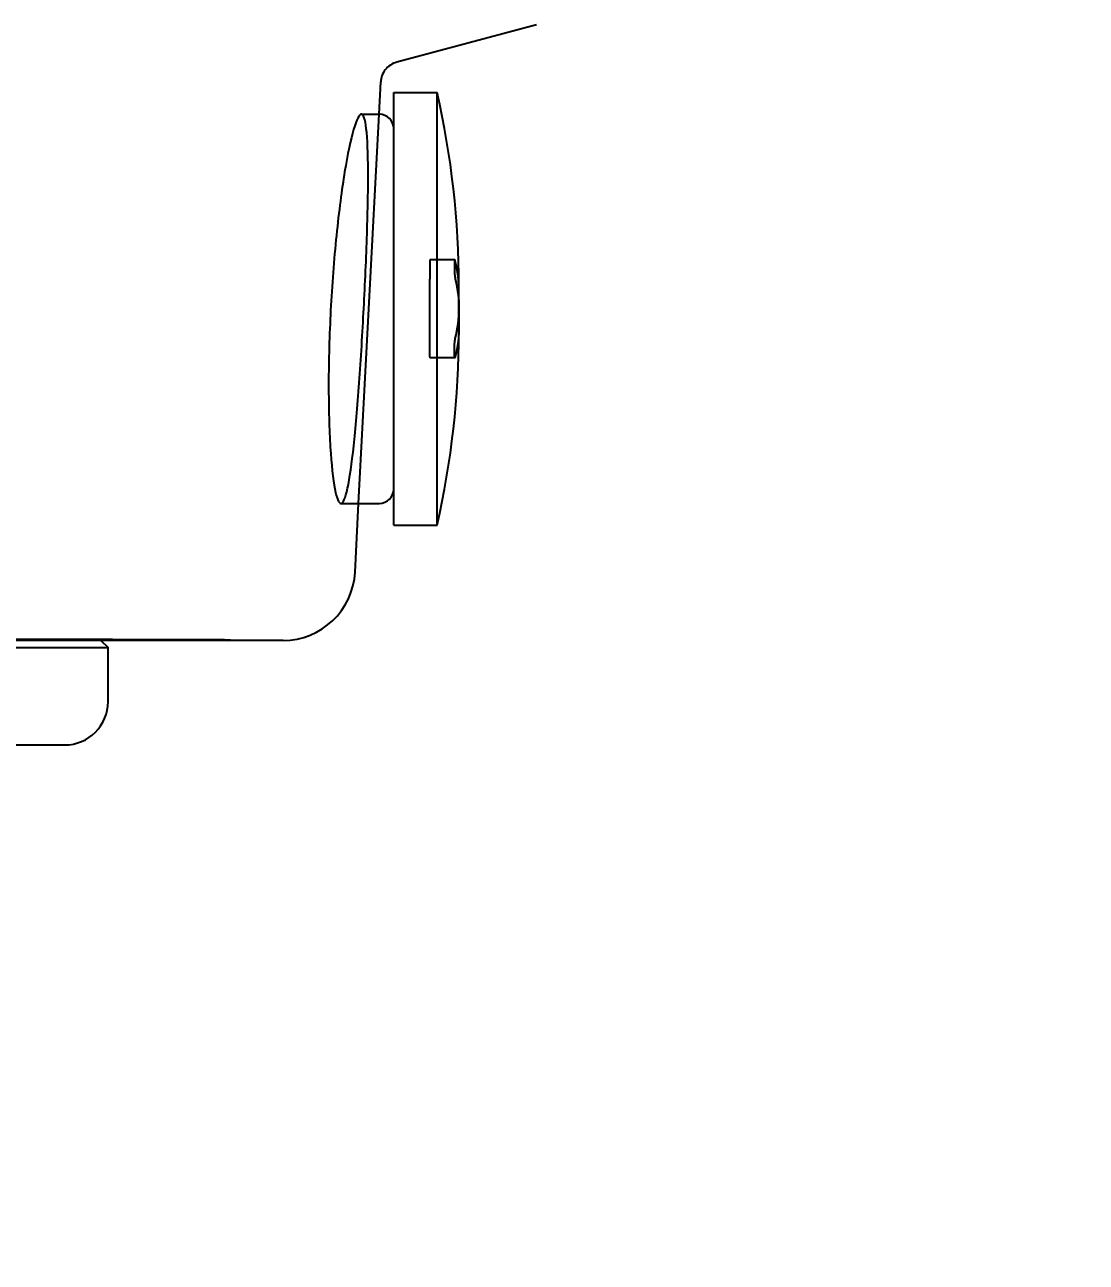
# Model space of a CAD drawing. Header units: millimetres. Extents: x -5247 to 64230, y -16204 to 29599.
# Drawn here: x 55916 to 55989.6, y 21295.6 to 21381.5 of the extents above; entities that cross this region are included whole.
import ezdxf
from ezdxf import colors
from ezdxf.entities.mleader import LeaderData, LeaderLine
from ezdxf.math import Vec2, Vec3

# ---------------------------------------------------------------- set-up
doc = ezdxf.new("R2010")
doc.units = ezdxf.units.MM
doc.layers.add('Выноски надписи', color=7, linetype='Continuous')
doc.styles.add('ISO_250', font='isocpeur.ttf', dxfattribs={"height": 250})

# ---------------------------------------------------------------- blocks, each defined once
blk = doc.blocks.new('_Dot')
at = {"color": 0, "linetype": 'ByBlock', "lineweight": -2}
blk.add_line((-0.5, 0), (-1, 0), dxfattribs=at)
at = {"color": 0, "linetype": 'ByBlock', "const_width": 0.5}
blk.add_lwpolyline([(-0.25, 0, 1), (0.25, 0, 1)], format="xyb", close=True, dxfattribs=at)
blk = doc.blocks.new('Siemens 7ME65202DF122JE1')
for p, q in [((-22.861, 145.407), (-32.544, 142.812)), ((-22.861, 145.407), (-32.544, 142.812)), ((-33.772, 139.2), (-33.654, 141.442)), ((-33.772, 139.2), (-33.654, 141.442)), ((-32.75, 110.7), (-32.75, 140.7)), ((-32.75, 140.7), (-29.75, 140.7)), ((-32.75, 110.7), (-32.75, 140.7)), ((-32.75, 140.7), (-29.75, 140.7)), ((-29.75, 110.7), (-29.75, 140.7)), ((-29.75, 110.7), (-29.75, 140.7)), ((-34.998, 139.2), (-33.75, 139.2)), ((-34.998, 139.2), (-33.75, 139.2)), ((-28.229, 126.882), (-28.229, 127.277)), ((-28.229, 126.882), (-28.229, 127.277)), ((-28.229, 125.799), (-28.229, 126.882)), ((-28.229, 125.799), (-28.229, 126.882)), ((-28.229, 124.123), (-28.229, 125.601)), ((-28.229, 124.123), (-28.229, 125.601)), ((-36.418, 112.2), (-33.75, 112.2)), ((-36.418, 112.2), (-33.75, 112.2)), ((-35.436, 107.438), (-35.187, 112.2)), ((-35.436, 107.438), (-35.187, 112.2)), ((-32.75, 110.7), (-29.75, 110.7)), ((-32.75, 110.7), (-29.75, 110.7)), ((-47.365, 102.7), (-151.135, 102.7)), ((-47.365, 102.7), (-151.135, 102.7)), ((-145.925, 102.2), (-52.575, 102.2)), ((-53.075, 102.7), (-52.575, 102.2)), ((-52.575, 98.45), (-52.575, 102.2)), ((-44.45, 102.7), (-47.365, 102.7)), ((-44.45, 102.7), (-47.365, 102.7)), ((-40.429, 102.7), (-44.45, 102.7)), ((-40.429, 102.7), (-44.45, 102.7)), ((-142.925, 95.45), (-55.575, 95.45))]:
    blk.add_line(p, q)
at = {"ltscale": 26.160671}
blk.add_line((-35.187, 112.2), (-33.772, 139.2), dxfattribs=at)
blk.add_line((-35.187, 112.2), (-33.772, 139.2), dxfattribs=at)
at = {"ltscale": 3.630409}
blk.add_line((-30.25, 129.089), (-30.25, 127.755), dxfattribs=at)
blk.add_line((-30.25, 129.089), (-30.25, 127.755), dxfattribs=at)
at = {"ltscale": 3.319536}
for p, q in [((-28.507, 129.089), (-30.25, 129.089)), ((-28.507, 129.089), (-30.25, 129.089)), ((-28.507, 122.311), (-30.25, 122.311)), ((-28.507, 122.311), (-30.25, 122.311))]:
    blk.add_line(p, q, dxfattribs=at)
at = {"ltscale": 22.743752}
blk.add_line((-30.25, 122.363), (-30.25, 127.755), dxfattribs=at)
blk.add_line((-30.25, 122.363), (-30.25, 127.755), dxfattribs=at)
at = {"ltscale": 0.517947}
blk.add_line((-30.25, 122.363), (-30.25, 122.311), dxfattribs=at)
blk.add_line((-30.25, 122.363), (-30.25, 122.311), dxfattribs=at)
at = {"ltscale": 25.335863}
blk.add_line((-145.925, 102.2), (-52.575, 102.2), dxfattribs=at)
at = {"ltscale": 1.346724}
blk.add_line((-53.075, 102.7), (-52.575, 102.2), dxfattribs=at)
at = {"ltscale": 7.142512}
blk.add_line((-52.575, 98.45), (-52.575, 102.2), dxfattribs=at)
at = {"ltscale": 25.531067}
blk.add_line((-142.925, 95.45), (-55.575, 95.45), dxfattribs=at)
for centre, radius, start, end in [((-88.229, 127.277), 60, 0, 12.92735), ((-88.229, 127.277), 60, 0, 12.92735), ((-33.75, 138.2), 1, 360, 90), ((-33.75, 138.2), 1, 360, 90), ((-88.229, 124.123), 60, 347.07265, 0), ((-88.229, 124.123), 60, 347.07265, 0), ((-33.75, 113.2), 1, 270, 0), ((-33.75, 113.2), 1, 270, 0), ((-40.429, 107.7), 5, 270, 357), ((-40.429, 107.7), 5, 270, 357), ((-55.575, 98.45), 3, 270, 0)]:
    blk.add_arc(centre, radius, start, end)
at = {"ltscale": 1.574702}
for centre, start, end in [((-88.229, 127.277), 359.21046, 0), ((-88.229, 127.277), 359.21046, 0), ((-88.229, 124.123), 0, 0.78954), ((-88.229, 124.123), 0, 0.78954)]:
    blk.add_arc(centre, 60, start, end, dxfattribs=at)
at = {"ltscale": 8.975572}
blk.add_arc((-55.575, 98.45), 3, 270, 0, dxfattribs=at)
for points, knots in [([(-32.544, 142.812), (-32.701, 142.77), (-32.852, 142.702), (-33.12, 142.524), (-33.24, 142.413), (-33.436, 142.162), (-33.515, 142.019), (-33.617, 141.732), (-33.647, 141.587), (-33.654, 141.442)], [0, 0, 0, 0, 0.0485901, 0.0485901, 0.0963571, 0.0963571, 0.1441535, 0.1441535, 0.187717, 0.187717, 0.187717, 0.187717]), ([(-32.544, 142.812), (-32.701, 142.77), (-32.852, 142.702), (-33.12, 142.524), (-33.24, 142.413), (-33.436, 142.162), (-33.515, 142.019), (-33.617, 141.732), (-33.647, 141.587), (-33.654, 141.442)], [0, 0, 0, 0, 0.0485901, 0.0485901, 0.0963571, 0.0963571, 0.1441535, 0.1441535, 0.187717, 0.187717, 0.187717, 0.187717]), ([(-34.998, 139.2), (-35, 139.2), (-35.001, 139.2), (-35.148, 139.192), (-35.334, 138.843), (-35.74, 137.447), (-35.96, 136.399), (-36.357, 133.99), (-36.56, 132.467), (-36.903, 129.129), (-37.04, 127.315), (-37.129, 125.612), (-37.217, 123.923), (-37.268, 122.121), (-37.273, 118.81), (-37.227, 117.301), (-37.081, 114.916), (-36.97, 113.884), (-36.709, 112.531), (-36.561, 112.2), (-36.418, 112.2)], [-2.053202, -2.053202, -2.053202, -2.053202, -2.047199, -2.047199, -1.535036, -1.535036, -1.022872, -1.022872, -0.511436, -0.511436, 0, 0, 0, 0.507518, 0.507518, 1.015036, 1.015036, 1.524792, 1.524792, 2.028546, 2.028546, 2.028546, 2.028546]), ([(-34.998, 139.2), (-35, 139.2), (-35.001, 139.2), (-35.148, 139.192), (-35.334, 138.843), (-35.74, 137.447), (-35.96, 136.399), (-36.357, 133.99), (-36.56, 132.467), (-36.903, 129.129), (-37.04, 127.315), (-37.129, 125.612), (-37.217, 123.923), (-37.268, 122.121), (-37.273, 118.81), (-37.227, 117.301), (-37.081, 114.916), (-36.97, 113.884), (-36.709, 112.531), (-36.561, 112.2), (-36.418, 112.2)], [-2.053202, -2.053202, -2.053202, -2.053202, -2.047199, -2.047199, -1.535036, -1.535036, -1.022872, -1.022872, -0.511436, -0.511436, 0, 0, 0, 0.507518, 0.507518, 1.015036, 1.015036, 1.524792, 1.524792, 2.028546, 2.028546, 2.028546, 2.028546]), ([(-28.482, 129.037), (-28.484, 129.045), (-28.487, 129.053), (-28.494, 129.077), (-28.499, 129.087), (-28.511, 129.092), (-28.517, 129.083), (-28.528, 129.039), (-28.533, 129.004), (-28.54, 128.918), (-28.543, 128.872), (-28.546, 128.772), (-28.547, 128.718), (-28.547, 128.661), (-28.547, 128.576), (-28.545, 128.486), (-28.538, 128.303), (-28.534, 128.213), (-28.522, 128.048), (-28.515, 127.975), (-28.502, 127.866), (-28.496, 127.826), (-28.488, 127.779), (-28.485, 127.767), (-28.482, 127.756), (-28.482, 127.756), (-28.482, 127.755)], [0.3281394, 0.3281394, 0.3281394, 0.3281394, 0.3350624, 0.3350624, 0.3527912, 0.3527912, 0.3751807, 0.3751807, 0.3993255, 0.3993255, 0.4189046, 0.4189046, 0.4374649, 0.4374649, 0.4374649, 0.4649434, 0.4649434, 0.4922699, 0.4922699, 0.5185632, 0.5185632, 0.5381785, 0.5381785, 0.5466698, 0.5466698, 0.5468838, 0.5468838, 0.5468838, 0.5468838]), ([(-28.482, 129.037), (-28.484, 129.045), (-28.487, 129.053), (-28.494, 129.077), (-28.499, 129.087), (-28.511, 129.092), (-28.517, 129.083), (-28.528, 129.039), (-28.533, 129.004), (-28.54, 128.918), (-28.543, 128.872), (-28.546, 128.772), (-28.547, 128.718), (-28.547, 128.661), (-28.547, 128.576), (-28.545, 128.486), (-28.538, 128.303), (-28.534, 128.213), (-28.522, 128.048), (-28.515, 127.975), (-28.502, 127.866), (-28.496, 127.826), (-28.488, 127.779), (-28.485, 127.767), (-28.482, 127.756), (-28.482, 127.756), (-28.482, 127.755)], [0.3281394, 0.3281394, 0.3281394, 0.3281394, 0.3350624, 0.3350624, 0.3527912, 0.3527912, 0.3751807, 0.3751807, 0.3993255, 0.3993255, 0.4189046, 0.4189046, 0.4374649, 0.4374649, 0.4374649, 0.4649434, 0.4649434, 0.4922699, 0.4922699, 0.5185632, 0.5185632, 0.5381785, 0.5381785, 0.5466698, 0.5466698, 0.5468838, 0.5468838, 0.5468838, 0.5468838]), ([(-28.229, 125.7), (-28.229, 125.733), (-28.229, 125.766), (-28.229, 125.861), (-28.23, 125.935), (-28.232, 126.104), (-28.235, 126.233), (-28.235, 126.448), (-28.232, 126.577), (-28.23, 126.746), (-28.229, 126.82), (-28.229, 127.575), (-28.306, 128.3), (-28.482, 129.037)], [-18.2247075, -18.2247075, -18.2247075, -18.2247075, -18.1988487, -18.1988487, -18.1503192, -18.1503192, -18.0660488, -18.0660488, -17.9817784, -17.9817784, -17.9332489, -17.9332489, -17.3893507, -17.3893507, -17.3893507, -17.3893507]), ([(-28.229, 125.7), (-28.229, 125.733), (-28.229, 125.766), (-28.229, 125.861), (-28.23, 125.935), (-28.232, 126.104), (-28.235, 126.233), (-28.235, 126.448), (-28.232, 126.577), (-28.23, 126.746), (-28.229, 126.82), (-28.229, 127.575), (-28.306, 128.3), (-28.482, 129.037)], [-18.2247075, -18.2247075, -18.2247075, -18.2247075, -18.1988487, -18.1988487, -18.1503192, -18.1503192, -18.0660488, -18.0660488, -17.9817784, -17.9817784, -17.9332489, -17.9332489, -17.3893507, -17.3893507, -17.3893507, -17.3893507])]:
    blk.add_open_spline(points, degree=3, knots=knots)
at = {"ltscale": 25.692333}
blk.add_open_spline([(-36.418, 112.2), (-36.416, 112.2), (-36.415, 112.2), (-36.269, 112.208), (-36.111, 112.554), (-35.807, 113.943), (-35.66, 114.987), (-35.398, 117.389), (-35.266, 118.908), (-35.026, 122.232), (-34.917, 124.039), (-34.739, 127.428), (-34.659, 129.237), (-34.552, 132.564), (-34.525, 134.081), (-34.536, 136.476), (-34.576, 137.511), (-34.736, 138.869), (-34.856, 139.2), (-34.998, 139.2)], degree=3, knots=[2.028546, 2.028546, 2.028546, 2.028546, 2.034549, 2.034549, 2.544279, 2.544279, 3.05401, 3.05401, 3.562711, 3.562711, 4.071412, 4.071412, 4.580955, 4.580955, 5.090497, 5.090497, 5.600462, 5.600462, 6.104424, 6.104424, 6.104424, 6.104424], dxfattribs=at)
blk.add_open_spline([(-36.418, 112.2), (-36.416, 112.2), (-36.415, 112.2), (-36.269, 112.208), (-36.111, 112.554), (-35.807, 113.943), (-35.66, 114.987), (-35.398, 117.389), (-35.266, 118.908), (-35.026, 122.232), (-34.917, 124.039), (-34.739, 127.428), (-34.659, 129.237), (-34.552, 132.564), (-34.525, 134.081), (-34.536, 136.476), (-34.576, 137.511), (-34.736, 138.869), (-34.856, 139.2), (-34.998, 139.2)], degree=3, knots=[2.028546, 2.028546, 2.028546, 2.028546, 2.034549, 2.034549, 2.544279, 2.544279, 3.05401, 3.05401, 3.562711, 3.562711, 4.071412, 4.071412, 4.580955, 4.580955, 5.090497, 5.090497, 5.600462, 5.600462, 6.104424, 6.104424, 6.104424, 6.104424], dxfattribs=at)
at = {"ltscale": 20.502888}
for points in [[(-28.229, 125.799), (-28.229, 125.861), (-28.23, 125.935), (-28.232, 126.104), (-28.235, 126.233), (-28.235, 126.448), (-28.232, 126.577), (-28.23, 126.746), (-28.229, 126.82), (-28.229, 127.575), (-28.306, 128.3), (-28.482, 129.037)], [(-28.229, 125.799), (-28.229, 125.861), (-28.23, 125.935), (-28.232, 126.104), (-28.235, 126.233), (-28.235, 126.448), (-28.232, 126.577), (-28.23, 126.746), (-28.229, 126.82), (-28.229, 127.575), (-28.306, 128.3), (-28.482, 129.037)], [(-28.229, 125.601), (-28.229, 125.539), (-28.23, 125.465), (-28.232, 125.296), (-28.235, 125.167), (-28.235, 124.952), (-28.232, 124.823), (-28.23, 124.654), (-28.229, 124.58), (-28.229, 123.825), (-28.306, 123.1), (-28.482, 122.363)], [(-28.229, 125.601), (-28.229, 125.539), (-28.23, 125.465), (-28.232, 125.296), (-28.235, 125.167), (-28.235, 124.952), (-28.232, 124.823), (-28.23, 124.654), (-28.229, 124.58), (-28.229, 123.825), (-28.306, 123.1), (-28.482, 122.363)], [(-28.229, 125.601), (-28.229, 125.539), (-28.23, 125.465), (-28.232, 125.296), (-28.235, 125.167), (-28.235, 124.952), (-28.232, 124.823), (-28.23, 124.654), (-28.229, 124.58), (-28.229, 123.825), (-28.306, 123.1), (-28.482, 122.363)], [(-28.229, 125.601), (-28.229, 125.539), (-28.23, 125.465), (-28.232, 125.296), (-28.235, 125.167), (-28.235, 124.952), (-28.232, 124.823), (-28.23, 124.654), (-28.229, 124.58), (-28.229, 123.825), (-28.306, 123.1), (-28.482, 122.363)]]:
    blk.add_open_spline(points, degree=3, knots=[-18.1988487, -18.1988487, -18.1988487, -18.1988487, -18.1503192, -18.1503192, -18.0660488, -18.0660488, -17.9817784, -17.9817784, -17.9332489, -17.9332489, -17.3893507, -17.3893507, -17.3893507, -17.3893507], dxfattribs=at)
for points in [[(-28.482, 127.755), (-28.306, 127.019), (-28.229, 126.294), (-28.229, 125.601)], [(-28.482, 127.755), (-28.306, 127.019), (-28.229, 126.294), (-28.229, 125.601)], [(-28.229, 125.7), (-28.229, 125.733), (-28.229, 125.766), (-28.229, 125.799)], [(-28.229, 125.7), (-28.229, 125.733), (-28.229, 125.766), (-28.229, 125.799)], [(-28.229, 125.7), (-28.229, 125.667), (-28.229, 125.634), (-28.229, 125.601)], [(-28.229, 125.7), (-28.229, 125.667), (-28.229, 125.634), (-28.229, 125.601)]]:
    blk.add_open_spline(points, degree=3)
at = {"ltscale": 10.254215}
for points in [[(-28.482, 127.755), (-28.314, 127.054), (-28.236, 126.363), (-28.229, 125.7)], [(-28.482, 127.755), (-28.314, 127.054), (-28.236, 126.363), (-28.229, 125.7)], [(-28.482, 123.645), (-28.314, 124.346), (-28.236, 125.037), (-28.229, 125.7)], [(-28.482, 123.645), (-28.314, 124.346), (-28.236, 125.037), (-28.229, 125.7)], [(-28.482, 123.645), (-28.314, 124.346), (-28.236, 125.037), (-28.229, 125.7)], [(-28.482, 123.645), (-28.314, 124.346), (-28.236, 125.037), (-28.229, 125.7)]]:
    blk.add_open_spline(points, degree=3, dxfattribs=at)
at = {"ltscale": 4.157373}
blk.add_open_spline([(-28.482, 122.363), (-28.484, 122.355), (-28.487, 122.347), (-28.494, 122.323), (-28.499, 122.313), (-28.511, 122.308), (-28.517, 122.317), (-28.528, 122.361), (-28.533, 122.396), (-28.54, 122.482), (-28.543, 122.528), (-28.546, 122.628), (-28.547, 122.682), (-28.547, 122.739), (-28.547, 122.824), (-28.545, 122.914), (-28.538, 123.097), (-28.534, 123.187), (-28.522, 123.352), (-28.515, 123.425), (-28.502, 123.534), (-28.496, 123.574), (-28.488, 123.621), (-28.485, 123.633), (-28.482, 123.644), (-28.482, 123.644), (-28.482, 123.645)], degree=3, knots=[0.3281394, 0.3281394, 0.3281394, 0.3281394, 0.3350624, 0.3350624, 0.3527912, 0.3527912, 0.3751807, 0.3751807, 0.3993255, 0.3993255, 0.4189046, 0.4189046, 0.4374649, 0.4374649, 0.4374649, 0.4649434, 0.4649434, 0.4922699, 0.4922699, 0.5185632, 0.5185632, 0.5381785, 0.5381785, 0.5466698, 0.5466698, 0.5468838, 0.5468838, 0.5468838, 0.5468838], dxfattribs=at)
blk.add_open_spline([(-28.482, 122.363), (-28.484, 122.355), (-28.487, 122.347), (-28.494, 122.323), (-28.499, 122.313), (-28.511, 122.308), (-28.517, 122.317), (-28.528, 122.361), (-28.533, 122.396), (-28.54, 122.482), (-28.543, 122.528), (-28.546, 122.628), (-28.547, 122.682), (-28.547, 122.739), (-28.547, 122.824), (-28.545, 122.914), (-28.538, 123.097), (-28.534, 123.187), (-28.522, 123.352), (-28.515, 123.425), (-28.502, 123.534), (-28.496, 123.574), (-28.488, 123.621), (-28.485, 123.633), (-28.482, 123.644), (-28.482, 123.644), (-28.482, 123.645)], degree=3, knots=[0.3281394, 0.3281394, 0.3281394, 0.3281394, 0.3350624, 0.3350624, 0.3527912, 0.3527912, 0.3751807, 0.3751807, 0.3993255, 0.3993255, 0.4189046, 0.4189046, 0.4374649, 0.4374649, 0.4374649, 0.4649434, 0.4649434, 0.4922699, 0.4922699, 0.5185632, 0.5185632, 0.5381785, 0.5381785, 0.5466698, 0.5466698, 0.5468838, 0.5468838, 0.5468838, 0.5468838], dxfattribs=at)
at = {"ltscale": 25.810678}
blk.add_open_spline([(-47.26, 102.746), (-48.362, 102.747), (-49.466, 102.748), (-55.108, 102.753), (-59.661, 102.756), (-68.586, 102.759), (-72.958, 102.76), (-81.299, 102.76), (-85.682, 102.759), (-94.655, 102.756), (-99.246, 102.753), (-108.423, 102.745), (-113.009, 102.74), (-119.724, 102.732), (-121.935, 102.729), (-126.277, 102.722), (-128.407, 102.719), (-131.382, 102.713), (-132.371, 102.712), (-133.851, 102.709), (-134.344, 102.708), (-135.307, 102.706), (-135.777, 102.705), (-136.393, 102.703), (-136.579, 102.703), (-136.857, 102.702), (-136.95, 102.702), (-137.085, 102.702), (-137.129, 102.701), (-137.216, 102.701), (-137.259, 102.701), (-137.319, 102.701), (-137.34, 102.701), (-137.371, 102.701), (-137.381, 102.701), (-137.4, 102.701), (-137.409, 102.7), (-137.422, 102.7), (-137.426, 102.7), (-137.429, 102.7), (-137.43, 102.7), (-137.43, 102.7), (-137.43, 102.7), (-137.43, 102.7), (-137.43, 102.7), (-137.429, 102.7), (-137.428, 102.7), (-137.424, 102.7), (-137.419, 102.7), (-137.41, 102.7), (-137.405, 102.7), (-137.396, 102.7), (-137.391, 102.7), (-137.376, 102.7), (-137.365, 102.7), (-137.333, 102.7), (-137.312, 102.7), (-137.292, 102.7)], degree=3, knots=[-14.14371, -14.14371, -14.14371, -14.14371, -13.838359, -13.838359, -12.58437, -12.58437, -11.330381, -11.330381, -10.076391, -10.076391, -8.822402, -8.822402, -7.568412, -7.568412, -6.941418, -6.941418, -6.314423, -6.314423, -6.042816, -6.042816, -5.907013, -5.907013, -5.771209, -5.771209, -5.719605, -5.719605, -5.693804, -5.693804, -5.680903, -5.680903, -5.668002, -5.668002, -5.661996, -5.661996, -5.658993, -5.658993, -5.65599, -5.65599, -5.654539, -5.654539, -5.654165, -5.654165, -5.653869, -5.653869, -5.653573, -5.653573, -5.653205, -5.653205, -5.651791, -5.651791, -5.650321, -5.650321, -5.64885, -5.64885, -5.645909, -5.645909, -5.640027, -5.640027, -5.640027, -5.640027], dxfattribs=at)
blk.add_open_spline([(-47.26, 102.746), (-48.362, 102.747), (-49.466, 102.748), (-55.108, 102.753), (-59.661, 102.756), (-68.586, 102.759), (-72.958, 102.76), (-81.299, 102.76), (-85.682, 102.759), (-94.655, 102.756), (-99.246, 102.753), (-108.423, 102.745), (-113.009, 102.74), (-119.724, 102.732), (-121.935, 102.729), (-126.277, 102.722), (-128.407, 102.719), (-131.382, 102.713), (-132.371, 102.712), (-133.851, 102.709), (-134.344, 102.708), (-135.307, 102.706), (-135.777, 102.705), (-136.393, 102.703), (-136.579, 102.703), (-136.857, 102.702), (-136.95, 102.702), (-137.085, 102.702), (-137.129, 102.701), (-137.216, 102.701), (-137.259, 102.701), (-137.319, 102.701), (-137.34, 102.701), (-137.371, 102.701), (-137.381, 102.701), (-137.4, 102.701), (-137.409, 102.7), (-137.422, 102.7), (-137.426, 102.7), (-137.429, 102.7), (-137.43, 102.7), (-137.43, 102.7), (-137.43, 102.7), (-137.43, 102.7), (-137.43, 102.7), (-137.429, 102.7), (-137.428, 102.7), (-137.424, 102.7), (-137.419, 102.7), (-137.41, 102.7), (-137.405, 102.7), (-137.396, 102.7), (-137.391, 102.7), (-137.376, 102.7), (-137.365, 102.7), (-137.333, 102.7), (-137.312, 102.7), (-137.292, 102.7)], degree=3, knots=[-14.14371, -14.14371, -14.14371, -14.14371, -13.838359, -13.838359, -12.58437, -12.58437, -11.330381, -11.330381, -10.076391, -10.076391, -8.822402, -8.822402, -7.568412, -7.568412, -6.941418, -6.941418, -6.314423, -6.314423, -6.042816, -6.042816, -5.907013, -5.907013, -5.771209, -5.771209, -5.719605, -5.719605, -5.693804, -5.693804, -5.680903, -5.680903, -5.668002, -5.668002, -5.661996, -5.661996, -5.658993, -5.658993, -5.65599, -5.65599, -5.654539, -5.654539, -5.654165, -5.654165, -5.653869, -5.653869, -5.653573, -5.653573, -5.653205, -5.653205, -5.651791, -5.651791, -5.650321, -5.650321, -5.64885, -5.64885, -5.645909, -5.645909, -5.640027, -5.640027, -5.640027, -5.640027], dxfattribs=at)
at = {"ltscale": 9.795943}
blk.add_open_spline([(-44.084, 102.714), (-44.093, 102.718), (-44.176, 102.722), (-44.51, 102.729), (-44.746, 102.733), (-45.327, 102.739), (-45.667, 102.741), (-46.423, 102.745), (-46.835, 102.746), (-47.26, 102.746)], degree=3, knots=[0.000001, 0.000001, 0.000001, 0.000001, 0.1198356, 0.1198356, 0.2363336, 0.2363336, 0.3507274, 0.3507274, 0.4661844, 0.4661844, 0.4661844, 0.4661844], dxfattribs=at)
blk.add_open_spline([(-44.084, 102.714), (-44.093, 102.718), (-44.176, 102.722), (-44.51, 102.729), (-44.746, 102.733), (-45.327, 102.739), (-45.667, 102.741), (-46.423, 102.745), (-46.835, 102.746), (-47.26, 102.746)], degree=3, knots=[0.000001, 0.000001, 0.000001, 0.000001, 0.1198356, 0.1198356, 0.2363336, 0.2363336, 0.3507274, 0.3507274, 0.4661844, 0.4661844, 0.4661844, 0.4661844], dxfattribs=at)
at = {"ltscale": 2.73398}
blk.add_open_spline([(-44.245, 102.7), (-44.119, 102.7), (-44.063, 102.705), (-44.084, 102.714)], degree=3, dxfattribs=at)
blk.add_open_spline([(-44.245, 102.7), (-44.119, 102.7), (-44.063, 102.705), (-44.084, 102.714)], degree=3, dxfattribs=at)

msp = doc.modelspace()

# ---------------------------------------------------------------- block references
msp.add_blockref('Siemens 7ME65202DF122JE1', (55974.308, 21236.076))

# ---------------------------------------------------------------- leaders
at = {"layer": 'Выноски надписи'}
ml = msp.add_multileader_mtext('Standard', dxfattribs=at)
ml.set_content('МЩУНР', color=256, style='ISO_250')
ml.set_leader_properties()
ml.set_arrow_properties(name='DOT')
ml.build(insert=Vec2(0, 0))
ml.multileader.update_dxf_attribs({"text_left_attachment_type": 6, "text_right_attachment_type": 6, "dogleg_length": 100, "arrow_head_size": 50})
ctx = ml.context
ctx.base_point, ctx.char_height, ctx.arrow_head_size, ctx.plane_origin = Vec3(55560.208, 18987.724), 100, 50, Vec3(50928.404, 21081.171)
ctx.left_attachment, ctx.right_attachment = 6, 6
notes = []
notes.append((ctx, [(1, (1, 1, 0), (55460.208, 18987.724), (1, 0), 100, [(0, [(54718.058, 21869.082)], 0, [])])]))
ctx.mtext.insert, ctx.mtext.width, ctx.mtext.defined_height, ctx.mtext.flow_direction = Vec3(55562.208, 19107.724), 586.7072, 216.54, 5
for ctx, leaders in notes:
    for number, flags, end, landing, length, lines in leaders:
        leader = LeaderData()
        leader.index, (leader.has_last_leader_line, leader.has_dogleg_vector, leader.attachment_direction) = number, flags
        leader.last_leader_point, leader.dogleg_vector, leader.dogleg_length = Vec3(end), Vec3(landing), length
        for number, points, colour, breaks in lines:
            line = LeaderLine()
            line.index, line.vertices, line.color, line.breaks = number, Vec3.list(points), colors.encode_raw_color(colour), breaks
            leader.lines.append(line)
        ctx.leaders.append(leader)

doc.saveas('drawing.dxf')
